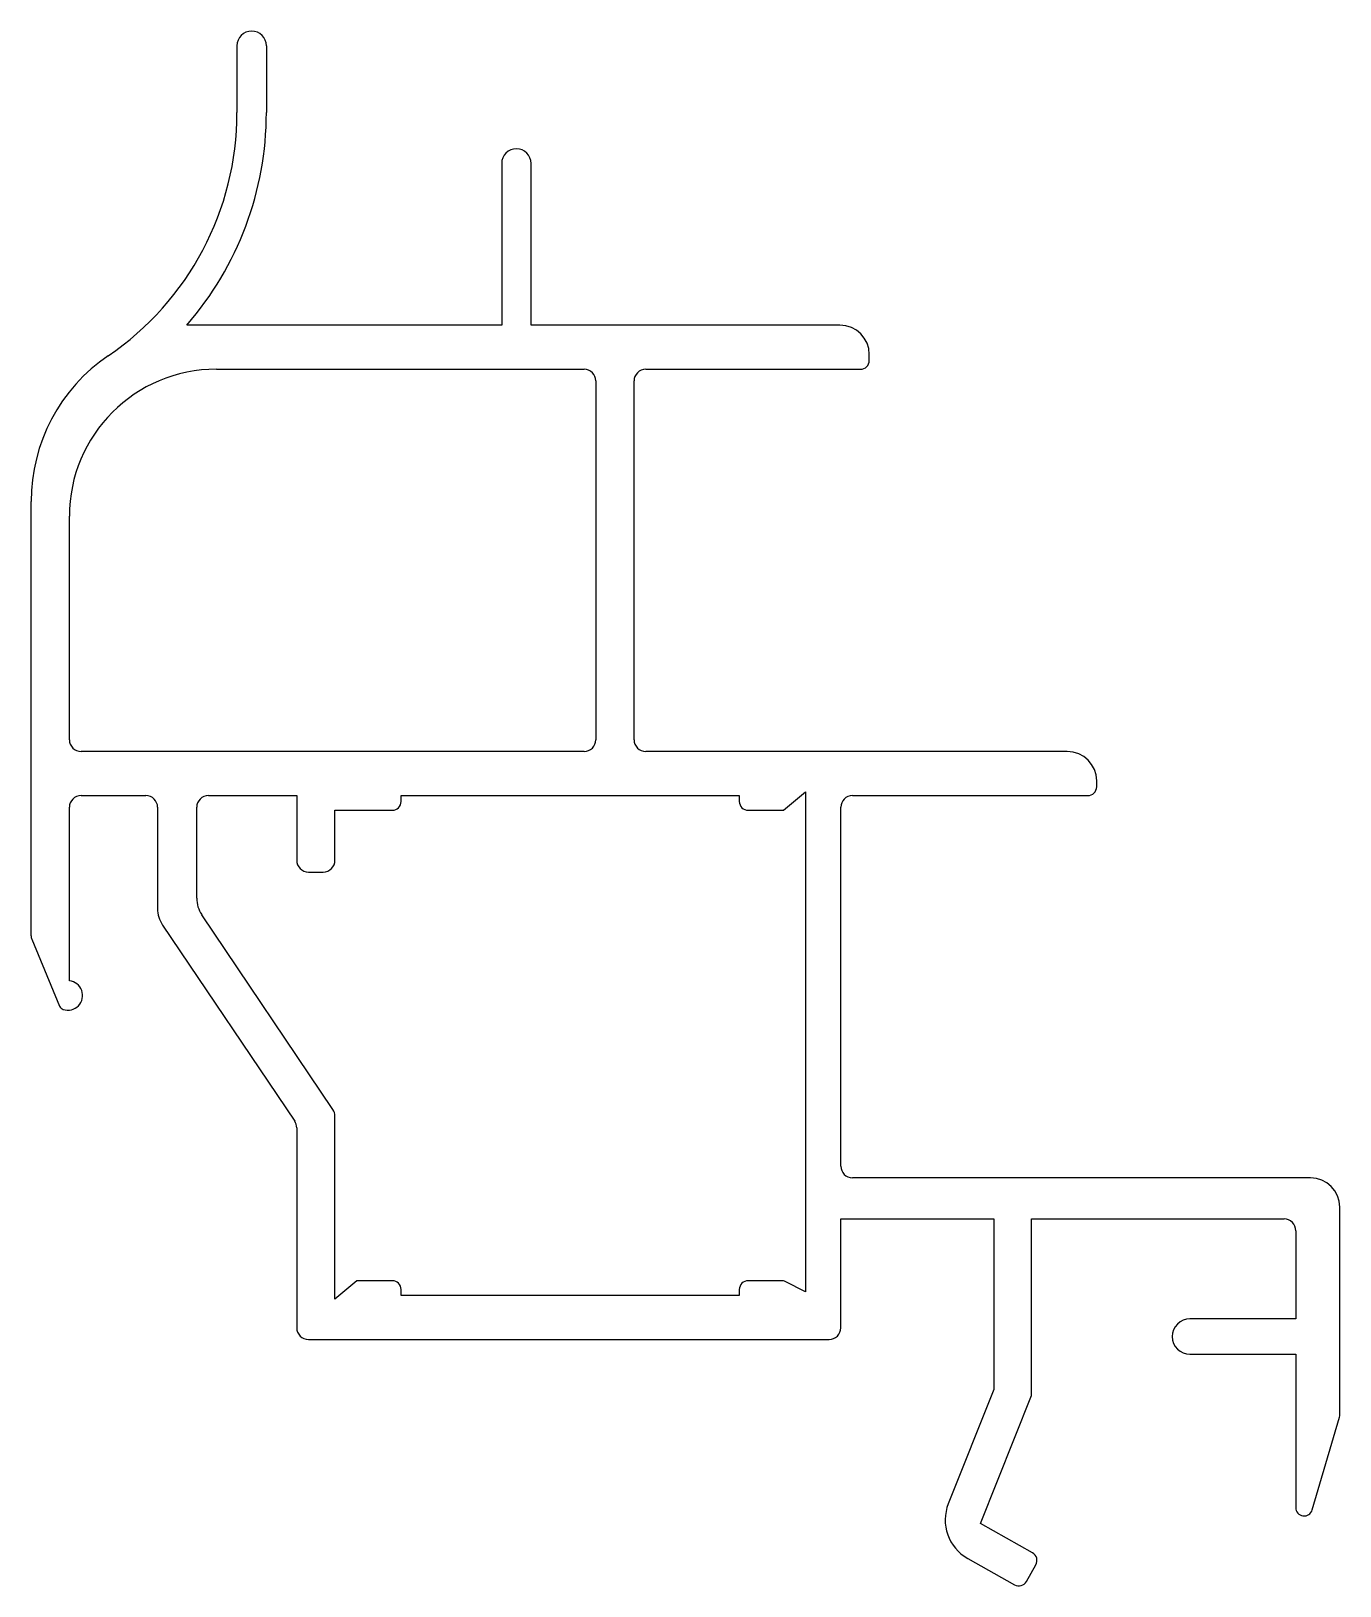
# Model space of a CAD drawing. Extents: x 1601 to 1645.5, y 1906.1 to 1959.
import ezdxf

# ---------------------------------------------------------------- set-up
doc = ezdxf.new("R2010")
doc.units = 0
doc.layers.get('0').update_dxf_attribs({"linetype": 'CONTINUOUS'})

msp = doc.modelspace()

# ---------------------------------------------------------------- linework, layer by layer
for p, q in [((1607.953, 1958.457), (1607.953, 1956.186)), ((1608.953, 1958.457), (1608.953, 1956.186)), ((1616.953, 1954.457), (1616.953, 1948.957)), ((1617.953, 1948.957), (1617.953, 1954.457)), ((1616.953, 1948.957), (1606.244, 1948.957)), ((1628.453, 1948.957), (1617.953, 1948.957)), ((1629.453, 1947.757), (1629.453, 1947.957)), ((1607.253, 1947.457), (1619.753, 1947.457)), ((1620.153, 1947.057), (1620.153, 1934.857)), ((1621.453, 1934.857), (1621.453, 1947.057)), ((1621.853, 1947.457), (1629.153, 1947.457)), ((1600.953, 1928.186), (1600.953, 1942.957)), ((1602.253, 1934.857), (1602.253, 1942.457)), ((1619.753, 1934.457), (1602.653, 1934.457)), ((1636.183, 1934.457), (1621.853, 1934.457)), ((1637.183, 1933.257), (1637.183, 1933.457)), ((1602.653, 1932.957), (1604.853, 1932.957)), ((1606.983, 1932.957), (1609.983, 1932.957)), ((1609.983, 1932.957), (1609.983, 1930.757)), ((1613.533, 1932.957), (1625.033, 1932.957)), ((1613.533, 1932.757), (1613.533, 1932.957)), ((1625.033, 1932.957), (1625.033, 1932.757)), ((1626.533, 1932.457), (1627.283, 1933.081)), ((1627.283, 1933.081), (1627.283, 1916.081)), ((1628.883, 1932.957), (1636.883, 1932.957)), ((1602.253, 1926.654), (1602.253, 1932.557)), ((1605.253, 1932.557), (1605.253, 1929.113)), ((1606.583, 1929.465), (1606.583, 1932.557)), ((1611.283, 1932.457), (1613.233, 1932.457)), ((1611.283, 1930.757), (1611.283, 1932.457)), ((1625.333, 1932.457), (1626.533, 1932.457)), ((1628.483, 1920.357), (1628.483, 1932.557)), ((1610.383, 1930.357), (1610.883, 1930.357)), ((1605.423, 1928.554), (1609.915, 1921.883)), ((1611.215, 1922.28), (1606.753, 1928.906)), ((1600.976, 1928.071), (1601.923, 1925.796)), ((1609.983, 1921.659), (1609.983, 1914.857)), ((1611.283, 1915.833), (1611.283, 1922.056)), ((1644.453, 1919.957), (1628.883, 1919.957)), ((1628.483, 1914.857), (1628.483, 1918.557)), ((1628.483, 1918.557), (1633.683, 1918.557)), ((1633.683, 1918.557), (1633.683, 1912.757)), ((1634.963, 1912.557), (1634.963, 1918.557)), ((1634.963, 1918.557), (1643.553, 1918.557)), ((1645.453, 1911.9), (1645.453, 1918.957)), ((1643.953, 1918.157), (1643.953, 1915.157)), ((1612.033, 1916.457), (1611.283, 1915.833)), ((1613.233, 1916.457), (1612.033, 1916.457)), ((1626.462, 1916.457), (1625.333, 1916.457)), ((1627.283, 1916.081), (1626.596, 1916.425)), ((1613.533, 1915.957), (1613.533, 1916.157)), ((1625.033, 1915.957), (1613.533, 1915.957)), ((1625.033, 1916.157), (1625.033, 1915.957)), ((1643.953, 1915.157), (1640.353, 1915.157)), ((1610.383, 1914.457), (1628.083, 1914.457)), ((1640.353, 1913.957), (1643.953, 1913.957)), ((1643.953, 1913.957), (1643.953, 1908.743)), ((1633.683, 1912.757), (1632.139, 1908.872)), ((1633.231, 1908.201), (1634.963, 1912.557)), ((1644.513, 1908.662), (1645.441, 1911.815)), ((1635.001, 1907.205), (1633.231, 1908.201)), ((1632.797, 1907.011), (1634.388, 1906.115)), ((1634.797, 1906.23), (1635.116, 1906.796))]:
    msp.add_line(p, q)
for centre, radius, start, end in [((1608.453, 1958.457), 0.5, 0, 180), ((1597.953, 1956.186), 10, 304.2289, 360), ((1597.953, 1956.186), 11, 318.9164, 360), ((1617.453, 1954.457), 0.5, 0, 180), ((1628.453, 1947.957), 1, 0, 90), ((1606.953, 1942.957), 6, 124.2289, 180), ((1629.153, 1947.757), 0.3, 270, 0), ((1607.253, 1942.457), 5, 90, 180), ((1619.753, 1947.057), 0.4, 0, 90), ((1621.853, 1947.057), 0.4, 90, 180), ((1602.653, 1934.857), 0.4, 180, 270), ((1619.753, 1934.857), 0.4, 270, 360), ((1621.853, 1934.857), 0.4, 180, 270), ((1636.183, 1933.457), 1, 0, 90), ((1602.653, 1932.557), 0.4, 90, 180), ((1604.853, 1932.557), 0.4, 0, 90), ((1606.983, 1932.557), 0.4, 90, 180), ((1628.883, 1932.557), 0.4, 90, 180), ((1636.883, 1933.257), 0.3, 270, 0), ((1613.233, 1932.757), 0.3, 270, 0), ((1625.333, 1932.757), 0.3, 180, 270), ((1610.383, 1930.757), 0.4, 180, 270), ((1610.883, 1930.757), 0.4, 270, 0), ((1606.253, 1929.113), 1, 180, 213.9497), ((1607.583, 1929.465), 1, 180, 213.9497), ((1601.253, 1928.186), 0.3, 180, 202.6), ((1602.203, 1926.157), 0.5, 251.5013, 84.2608), ((1602.108, 1925.872), 0.2, 202.6, 251.5013), ((1610.883, 1922.056), 0.4, 0, 33.9497), ((1609.583, 1921.659), 0.4, 0, 33.9497), ((1628.883, 1920.357), 0.4, 180, 270), ((1644.453, 1918.957), 1, 0, 90), ((1643.553, 1918.157), 0.4, 0, 90), ((1613.233, 1916.157), 0.3, 0, 90), ((1625.333, 1916.157), 0.3, 90, 180), ((1626.462, 1916.157), 0.3, 63.3752, 90), ((1610.383, 1914.857), 0.4, 180, 270), ((1628.083, 1914.857), 0.4, 270, 360), ((1640.353, 1914.557), 0.6, 90, 270), ((1645.153, 1911.9), 0.3, 343.6105, 0), ((1633.533, 1908.318), 1.5, 158.3245, 240.6245), ((1644.239, 1908.743), 0.286, 180, 343.6105), ((1634.854, 1906.943), 0.3, 330.6245, 60.6245), ((1634.535, 1906.377), 0.3, 240.6245, 330.6245)]:
    msp.add_arc(centre, radius, start, end)

doc.saveas('drawing.dxf')
